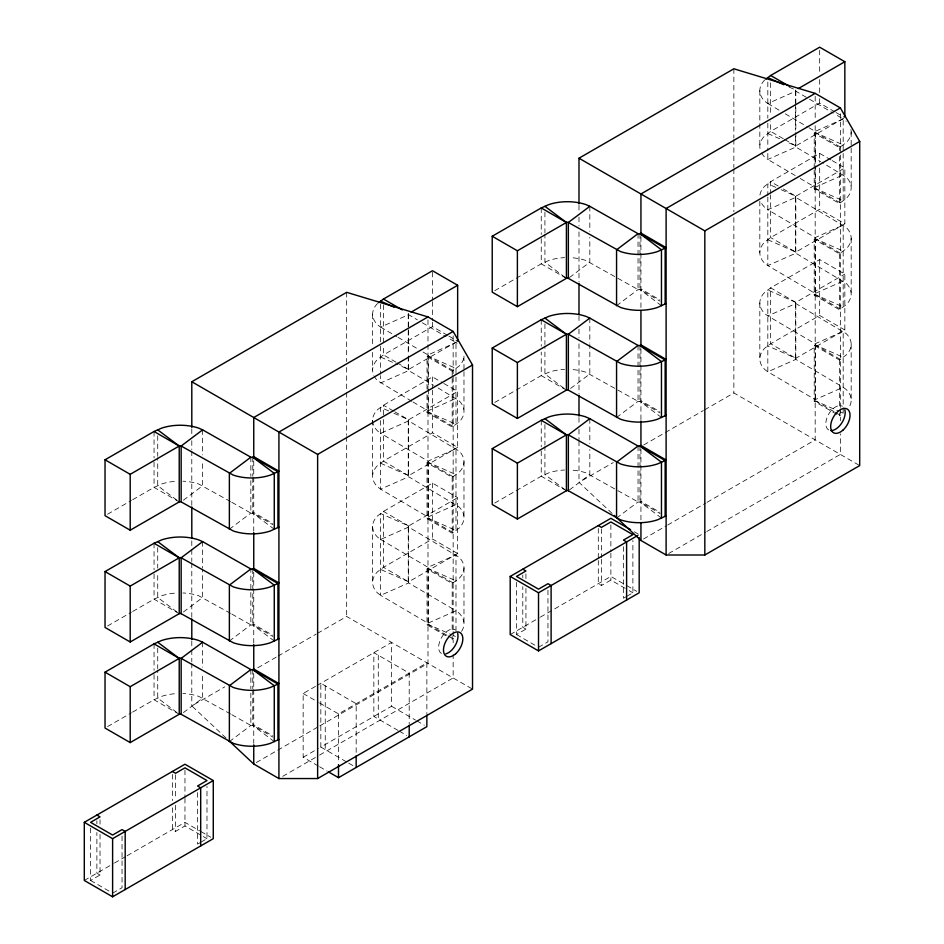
<?xml version="1.0" encoding="UTF-8"?>
<svg xmlns="http://www.w3.org/2000/svg" width="944" height="944" viewBox="0 0 944 944"><rect width="100%" height="100%" fill="white"/><g stroke="black" fill="none" stroke-linecap="round" stroke-linejoin="round"><path stroke-width="0.71" stroke-dasharray="4.72 3.54" d="M183.419 500.214L202.63 485.747L202.63 460.743M229.368 529.254L250.844 513.088A1.369 0.791 0 0 0 252.78 513.088L272.922 524.711M569.48 277.512L589.823 262.208L589.823 237.204M427.018 388.963L427.018 356.608L452.188 371.134L459.032 366.154A36.958 21.334 0 0 0 463.976 355.487L463.976 370.201M183.419 611.983L202.63 597.517L202.63 569.574M427.018 394.84L427.018 412.493L452.188 427.018L459.032 422.051A36.958 21.334 0 0 0 459.032 400.704L434.795 385.966M616.562 305.703L638.038 289.548A1.369 0.791 0 0 0 639.973 289.548L660.104 301.171M814.212 168.362L814.212 133.069L839.381 147.594L846.225 142.615A36.958 21.334 0 0 0 850.461 127.782M229.368 641.023L250.844 624.857A1.369 0.791 0 0 0 252.78 624.857L272.922 636.48M443.81 383.465L457.651 391.453L457.651 447.35L432.482 432.812L383.465 461.12L377.588 465.534A36.958 21.334 0 0 0 377.588 486.88L380.633 489.169L408.634 476.767L459.032 506.893A36.958 21.334 0 0 1 459.032 528.227L452.188 533.207L427.018 518.681L427.018 462.796L452.188 477.322L459.032 472.342A36.958 21.334 0 0 0 459.032 451.008L408.634 420.882L380.633 433.284L377.588 430.983A36.958 21.334 0 0 1 377.588 409.649L383.465 405.224L432.482 376.927L442.547 382.745M570.601 388.444L589.823 373.977L589.823 344.56M814.212 169.837L814.212 188.953L839.381 203.479L846.225 198.5A36.958 21.334 0 0 0 846.225 177.165L821.988 162.415M183.419 712.578L202.63 698.112L202.63 673.119M616.562 417.484L638.038 401.318A1.369 0.791 0 0 0 639.973 401.318L660.104 412.941M832.254 160.645L844.845 167.914L844.845 223.799L819.675 209.273L770.658 237.569L764.782 241.994A36.958 21.334 0 0 0 764.782 263.329L767.826 265.618L795.816 253.216L846.225 283.353A36.958 21.334 0 0 1 846.225 304.688L839.381 309.667L814.212 295.13L814.212 239.245L839.381 253.783L846.225 248.803A36.958 21.334 0 0 0 846.225 227.457L795.816 197.331L767.826 209.733L764.782 207.444A36.958 21.334 0 0 1 761.088 202.299M229.368 741.618L250.844 725.452A1.369 0.791 0 0 0 252.78 725.452L272.922 737.087M569.48 489.889L589.823 474.572L589.823 449.568M445.898 635.76L427.018 624.857L427.018 568.972L452.188 583.51L459.032 578.53A36.958 21.334 0 0 0 459.032 557.184L408.634 527.059L380.633 539.461L377.588 537.171A36.958 21.334 0 0 1 377.588 515.837L383.465 511.412L432.482 483.116L457.651 497.641L457.651 553.526L408.634 581.834L380.633 569.433M452.188 636.457L452.188 639.395L455.987 636.704L453.321 635.524M616.562 518.079L638.038 501.913A1.369 0.791 0 0 0 639.973 501.913L660.104 513.536M836.868 414.392L814.212 401.318L814.212 345.433L839.381 359.959L846.225 354.979A36.958 21.334 0 0 0 846.225 333.645L795.816 303.52L767.826 315.921L764.782 313.632A36.958 21.334 0 0 1 764.782 292.286L770.658 287.873L819.675 259.565L844.845 274.102L844.845 329.987L795.816 358.283L767.826 345.882M839.381 412.906L839.381 415.856L843.181 413.165L843.181 331.356L815.179 343.758L767.826 315.921M107.545 514.232L131.428 500.438M132.679 499.718L154.049 487.375L161.707 483.989A36.958 21.334 0 0 1 177.437 481.192M447.586 335.344L432.482 326.624L383.465 354.932L377.588 359.345A36.958 21.334 0 0 0 373.895 375.547M494.739 290.693L541.242 263.836L548.901 260.45A36.958 21.334 0 0 1 564.63 257.641M834.779 111.805L819.675 103.085L770.658 131.393L764.782 135.806A36.958 21.334 0 0 0 760.534 150.651M427.018 356.608L427.986 356.053L455.987 368.455M814.212 133.069L815.179 132.502L843.181 144.904M456.389 341.881L408.634 369.458L399.3 365.328M843.582 118.342L795.816 145.919L786.494 141.789M831.003 159.925L819.675 153.388L770.658 181.685L764.782 186.11A36.958 21.334 0 0 0 759.826 196.777M393.967 413.26L408.634 419.761L457.651 391.453M781.16 189.72L795.816 196.222L844.845 167.914M274.267 529.254L252.78 513.088L253.747 512.533L272.627 523.424M427.018 412.493L427.986 411.938L455.987 424.34L455.987 342.53L447.255 337.397M661.461 305.703L639.973 289.548L640.941 288.982L659.821 299.885M814.212 188.953L815.179 188.387L843.181 200.789L843.181 118.979L834.449 113.858M107.545 626.002L131.428 612.219M132.679 611.488L154.049 599.157L161.707 595.758A36.958 21.334 0 0 1 177.437 592.962M494.739 402.463L541.242 375.606L548.901 372.219A36.958 21.334 0 0 1 564.63 369.423M427.018 462.796L427.986 462.23L455.987 474.631M814.212 239.245L815.179 238.69L843.181 251.092M457.651 447.35L408.634 475.646L380.633 463.244M844.845 223.799L795.816 252.107L767.826 239.705M461.533 631.394A36.958 21.334 0 0 0 459.032 613.081L455.987 610.78L427.986 623.182L380.633 595.345L380.633 513.536L408.634 525.95L457.651 497.641M849.919 405.719A36.958 21.334 0 0 0 846.225 389.53L843.181 387.241L815.179 399.642L767.826 371.806L767.826 289.997L795.816 302.399L844.845 274.102M427.018 518.681L427.986 518.114L455.987 530.516L455.987 448.719L427.986 461.12L380.633 433.284M814.212 295.13L815.179 294.575L843.181 306.977L843.181 225.168L815.179 237.569L767.826 209.733M274.267 641.023L252.78 624.857L253.747 624.303L272.627 635.206M661.461 417.484L639.973 401.318L640.941 400.763L659.821 411.655M107.545 726.597L131.428 712.814M132.679 712.083L154.049 699.752L161.707 696.353A36.958 21.334 0 0 1 177.437 693.557M457.651 553.526L432.482 539L383.465 567.297L377.588 571.722A36.958 21.334 0 0 0 377.588 593.056L380.633 595.345L408.634 582.944L455.987 610.78M494.739 503.058L541.242 476.201L548.901 472.814A36.958 21.334 0 0 1 564.63 470.018M844.845 329.987L819.675 315.461L770.658 343.758L764.782 348.183A36.958 21.334 0 0 0 764.782 369.517L767.826 371.806L795.816 359.404L843.181 387.241M427.018 568.972L427.986 568.418L455.987 580.82M814.212 345.433L815.179 344.879L843.181 357.28M225.982 737.96L191.797 705.9L224.802 686.843M257.818 667.786L276.852 656.788M278.126 656.056L316.205 634.073M317.479 633.341L346.672 616.479L472.519 689.132M612.101 513.418L578.991 482.349L613.27 462.56M643.737 444.978L664.045 433.249M665.319 432.517L703.398 410.522M704.672 409.79L733.866 392.94L859.701 465.593M318.305 766.021L303.154 757.265L303.154 693.498L315.78 686.205M317.042 685.474L391.524 642.475L391.524 706.254L320.83 747.07L320.83 683.291L356.171 703.705L356.171 754.433M274.267 741.618L252.78 725.452L253.747 724.898L272.627 735.801M427.018 624.857L427.986 624.303L451.987 634.934M661.461 518.079L639.973 501.913L640.941 501.358L659.821 512.25M814.212 401.318L815.179 400.763L839.181 411.395M319.568 702.973L338.507 713.9L426.865 662.889L426.865 713.617M256.296 762.551L318.612 726.573M319.886 725.842L427.986 663.42L427.986 392.81M643.489 539.012L666.381 525.796M667.656 525.053L705.805 503.034M707.08 502.291L815.179 439.88L815.179 169.271M84.299 880.457L113.233 863.748M114.495 863.017L125.823 856.479M127.074 855.748L184.965 822.33L199.739 830.862M510.208 634.557L539.142 617.848M540.405 617.116L610.874 576.43L625.648 584.961M303.154 757.265L318.305 748.521M90.589 828.148L90.589 880.457L100.029 875.005L100.029 834.319M172.374 807.804L172.374 829.599L175.525 831.416L184.965 825.965L202.087 835.853M516.498 582.247L516.498 634.557L525.938 629.105L525.938 586.967M598.295 560.453L598.295 583.699L601.434 585.516L610.874 580.064L628.008 589.953M282.74 776.346L318.34 755.79M319.615 755.058L453.155 677.957L453.155 654.475M668.659 553.538L705.534 532.239M706.808 531.507L840.349 454.406L840.349 433.862M112.607 893.166L122.047 887.714L122.047 835.405M199.904 842.768L197.544 844.125L197.544 791.815M201.084 842.083L206.984 838.673L206.984 786.364M538.517 647.265L547.957 641.826L547.957 589.516M625.813 596.868L623.453 598.225L623.453 545.915M626.993 596.183L632.893 592.785L632.893 540.475M764.782 79.921A36.958 21.334 0 0 0 764.782 101.256L767.826 103.557L795.816 91.155L808.276 98.471M808.949 127.723L815.179 131.393L843.181 118.979L846.225 121.28M377.588 303.461A36.958 21.334 0 0 0 377.588 324.807L380.633 327.096L408.634 314.694L417.354 319.815M423.006 352.006L427.986 354.932L455.987 342.53L459.032 344.82M800.229 178.487L815.179 187.278L843.181 174.876M413.035 402.026L427.986 410.817L455.987 398.415M767.826 197.048L767.826 265.618L815.179 293.454L843.181 281.052M380.633 420.599L380.633 489.169L427.986 517.005L455.987 504.603M380.633 539.461L427.986 567.297L455.987 554.895L455.987 630.828M789.149 87.084L795.816 90.034L795.816 147.04L820.749 161.684M767.826 133.517L781.16 139.417M775.826 187.36L767.826 183.809L767.826 195.585M840.514 411.985L843.181 413.165M380.633 357.056L397.967 364.738M388.633 410.9L380.633 407.36L380.633 414.711M230.548 501.571L198.665 483.989A36.958 21.334 0 0 0 182.935 481.192M231.811 502.291L250.844 513.088L250.844 477.794M230.548 613.352L198.665 595.758A36.958 21.334 0 0 0 182.935 592.962M231.811 614.072L250.844 624.857L250.844 568.972M230.548 713.947L198.665 696.353A36.958 21.334 0 0 0 182.935 693.557M231.811 714.667L250.844 725.452L250.844 690.158M836.03 112.537L844.845 117.622M840.349 147.04L815.179 132.502A1.369 0.791 0 0 0 815.179 131.393M783.237 138.65L770.658 131.393L770.658 121.092M784.499 139.382L795.816 145.919A1.369 0.791 0 0 0 795.816 147.04L767.826 159.442L764.782 157.152A36.958 21.334 0 0 1 761.088 151.996M840.349 202.925L815.179 188.387A1.369 0.791 0 0 0 815.179 187.278M778.198 186.051L770.658 181.685L770.658 193.449M783.237 188.953L795.816 196.222L795.816 253.216A1.369 0.791 0 0 1 795.816 252.107L770.658 237.569L770.658 194.924M840.349 253.216L815.179 238.69A1.369 0.791 0 0 0 815.179 237.569M840.349 309.101L815.179 294.575A1.369 0.791 0 0 0 815.179 293.454M795.816 302.399L770.658 287.873L770.658 343.758L795.816 358.283A1.369 0.791 0 0 0 795.816 359.404L795.816 302.399A1.369 0.791 0 0 0 795.816 303.52M840.349 359.404L815.179 344.879A1.369 0.791 0 0 0 815.179 343.758M834.059 411.655L815.179 400.763A1.369 0.791 0 0 0 815.179 399.642M835.31 412.386L840.349 415.289M566.412 278.362L541.242 263.836L541.242 235.894M566.412 390.143L541.242 375.606L541.242 352.077M448.837 336.076L457.651 341.162M453.155 370.579L427.986 356.053A1.369 0.791 0 0 0 427.986 354.932M396.043 362.201L383.465 354.932L383.465 346.106M397.306 362.921L408.634 369.458A1.369 0.791 0 0 0 408.634 370.579L433.556 385.235M566.412 490.738L541.242 476.201L541.242 448.258M453.155 426.464L427.986 411.938A1.369 0.791 0 0 0 427.986 410.817M634.262 531.814L639.182 534.658M393.53 411.041L383.465 405.224L383.465 417M394.781 411.773L408.634 419.761L408.634 476.767A1.369 0.791 0 0 1 408.634 475.646L383.465 461.12L383.465 418.463M453.155 476.767L427.986 462.23A1.369 0.791 0 0 0 427.986 461.12M626.875 585.669L636.728 591.357M629.223 590.661L632.893 592.785M453.155 532.652L427.986 518.114A1.369 0.791 0 0 0 427.986 517.005M408.634 525.95L383.465 511.412L383.465 567.297L408.634 581.834A1.369 0.791 0 0 0 408.634 582.944L408.634 525.95A1.369 0.791 0 0 0 408.634 527.059M453.155 582.944L427.986 568.418A1.369 0.791 0 0 0 427.986 567.297M525.938 629.105L522.787 627.288L522.787 586.602M516.498 634.557L537.289 646.569M446.866 635.206L427.986 624.303A1.369 0.791 0 0 0 427.986 623.182M448.117 635.926L453.155 638.828M179.218 501.913L154.049 487.375L154.049 459.433M391.524 706.254L415.513 720.095M416.776 720.827L424.34 725.204M398.061 730.432L373.848 716.461L373.848 652.682L409.2 673.084L409.2 723.812M399.3 731.152L406.722 735.435M179.218 613.683L154.049 599.157L154.049 571.214M303.154 693.498L318.305 702.242M320.83 747.07L347.51 762.469M348.749 763.189L356.171 767.472M319.568 766.74L327.143 771.118M179.218 714.278L154.049 699.752L154.049 671.809M200.966 831.57L210.819 837.257M203.314 836.561L206.984 838.673M100.029 875.005L96.878 873.188L96.878 832.502M90.589 880.457L111.38 892.458M809.527 99.203L833.21 113.127M767.826 103.557L780.287 110.873M785.266 113.811L807.698 126.992M795.237 175.549L767.826 159.442L767.826 152.09M422.334 322.754L446.016 336.666M380.633 327.096L396.834 336.619M398.085 337.35L418.015 349.068M411.785 401.294L377.588 380.692A36.958 21.334 0 0 1 374.438 376.609M565.279 277.512L544.924 262.208L544.924 234.265M564.146 388.444L544.924 373.977L544.924 346.035M565.279 489.889L544.924 474.572L544.924 446.63M176.953 500.214L157.731 485.747L157.731 457.805M176.953 611.983L157.731 597.517L157.731 573.987M176.953 712.578L157.731 698.112L157.731 670.169M851.169 131.948L851.169 146.65M851.169 148.125L851.169 187.832M851.169 238.136L851.169 294.021M851.169 344.312L851.169 400.197M840.349 113.787L840.349 407.442M840.349 408.917L840.349 420.658M839.381 147.594L839.381 150.533M839.381 156.421L839.381 203.479M839.381 253.783L839.381 309.667M839.381 359.959L839.381 407.029M819.675 50.138L819.675 73.667M819.675 79.556L819.675 92.795M819.675 98.672L819.675 103.085M819.675 153.388L819.675 162.215M819.675 168.091L819.675 209.273M819.675 259.565L819.675 315.461M815.581 131.948L815.581 164.303M815.581 165.778L815.581 187.832M815.581 238.136L815.581 294.021M815.581 344.312L815.581 400.197M815.179 96.323L815.179 119.805M815.179 125.67L815.179 168.244M795.414 90.589L795.414 102.353M795.414 103.828L795.414 130.296M795.414 136.184L795.414 146.473M795.414 196.777L795.414 252.662M795.414 302.965L795.414 358.85M770.658 82.86L770.658 115.215M767.826 82.045L767.826 118.26M767.826 123.216L767.826 150.615M759.826 90.589L759.826 146.473M759.826 201.19L759.826 252.662M759.826 302.965L759.826 358.85M733.866 68.794L733.866 138.048M733.866 139.511L733.866 167.513M733.866 168.988L733.866 211.716M733.866 217.604L733.866 392.94M640.941 236.743L640.941 307.508M640.941 348.796L640.941 419.573M640.941 449.061L640.941 519.837M639.973 233.664L639.973 289.548M639.973 345.433L639.973 401.318M639.973 446.028L639.973 501.913M638.038 233.664L638.038 289.548L585.858 260.45A36.958 21.334 0 0 0 570.129 257.641M638.038 345.433L638.038 401.318L585.858 372.219A36.958 21.334 0 0 0 570.129 369.423M638.038 446.028L638.038 501.913L585.858 472.814A36.958 21.334 0 0 0 570.129 470.018M610.874 524.852L610.874 551.733M610.874 553.184L610.874 580.064M601.434 528.852L601.434 557.904M601.434 559.355L601.434 585.516M598.295 528.487L598.295 559.001M589.823 206.323L589.823 231.315M589.823 318.093L589.823 343.097M589.823 418.688L589.823 443.692M578.991 205.355L578.991 211.255M578.991 217.144L578.991 225.982M578.991 231.882L578.991 281.973M578.991 315.862L578.991 323.226M578.991 329.126L578.991 337.964M578.991 343.852L578.991 393.955M578.991 417.531L578.991 423.419M578.991 429.308L578.991 439.621M578.991 441.096L578.991 482.349M544.924 212.199L544.924 232.79M544.924 323.969L544.924 344.56M544.924 424.576L544.924 445.155M541.242 207.951L541.242 234.419M541.242 319.721L541.242 346.2M541.242 420.316L541.242 446.795M525.938 573.893L525.938 579.699M522.787 574.979L522.787 577.881M463.976 371.665L463.976 411.372M463.976 461.675L463.976 517.56M463.976 567.863L463.976 623.748M453.155 335.863L453.155 630.014M453.155 631.477L453.155 642.734M452.188 371.134L452.188 377.022M452.188 378.497L452.188 427.018M452.188 477.322L452.188 533.207M452.188 583.51L452.188 630.568M432.482 272.214L432.482 300.157M432.482 301.632L432.482 320.748M432.482 322.223L432.482 326.624M432.482 376.927L432.482 388.692M432.482 390.167L432.482 432.812M432.482 483.116L432.482 539M428.387 355.487L428.387 387.842M428.387 389.317L428.387 411.372M428.387 461.675L428.387 517.56M428.387 567.863L428.387 623.748M427.986 319.863L427.986 391.784M408.634 313.573L408.634 328.288M408.634 329.751L408.634 354.401M408.634 355.876L408.634 370.579L380.633 382.981L380.633 375.629M408.233 314.14L408.233 355.31M408.233 356.785L408.233 370.024M408.233 420.316L408.233 476.201M408.233 526.504L408.233 582.389M383.465 304.924L383.465 344.631M380.633 304.11L380.633 345.292M380.633 346.212L380.633 374.154M378.273 655.23L378.273 719.009M372.632 314.14L372.632 346.495M372.632 352.372L372.632 370.024M372.632 420.316L372.632 476.201M372.632 526.504L372.632 582.389M346.672 292.333L346.672 361.587M346.672 367.476L346.672 391.052M346.672 392.527L346.672 435.255M346.672 436.73L346.672 616.479M338.507 713.9L338.507 763.189M325.243 685.84L325.243 749.619M253.747 461.05L253.747 475.764M253.747 477.227L253.747 531.059M253.747 572.335L253.747 643.112M253.747 673.426L253.747 688.129M253.747 689.604L253.747 743.376M252.78 457.203L252.78 476.319M252.78 477.794L252.78 513.088M252.78 568.972L252.78 624.857M252.78 669.567L252.78 688.695M252.78 690.158L252.78 725.452M250.844 457.203L250.844 476.319M250.844 669.567L250.844 688.695M202.63 429.862L202.63 454.866M202.63 541.632L202.63 568.111M202.63 642.227L202.63 667.231M191.797 428.906L191.797 434.795M191.797 440.695L191.797 449.533M191.797 451.008L191.797 505.524M191.797 540.877L191.797 548.252M191.797 549.715L191.797 561.503M191.797 562.978L191.797 617.494M191.797 641.07L191.797 648.434M191.797 649.909L191.797 661.697M191.797 663.172L191.797 705.9M184.965 770.021L184.965 797.633M184.965 798.353L184.965 825.965M175.525 774.741L175.525 799.45M175.525 805.256L175.525 831.416M172.374 774.387L172.374 800.536M157.731 435.739L157.731 456.33M157.731 547.52L157.731 568.111M157.731 648.115L157.731 668.706M154.049 431.491L154.049 457.97M154.049 543.272L154.049 569.739M154.049 643.867L154.049 670.334M100.029 819.793L100.029 824.147M96.878 820.879L96.878 823.782M441.473 653.484A13.688 7.906 -60 0 1 441.473 637.672A13.688 7.906 -60 0 1 455.161 629.778M408.634 314.694A1.369 0.791 0 0 1 408.268 313.927M408.634 420.882A1.369 0.791 0 0 1 408.634 419.761M828.667 429.945A13.688 7.906 -60 0 1 828.667 414.133A13.688 7.906 -60 0 1 842.355 406.227M795.816 91.155A1.369 0.791 0 0 1 795.816 90.034M795.816 197.331A1.369 0.791 0 0 1 795.816 196.222"/><path stroke-width="1.42" d="M274.267 529.254L274.267 473.369L252.78 457.203L253.747 456.648L278.917 471.174L277.949 471.729L252.78 457.203A1.369 0.791 0 0 1 250.844 457.203L202.63 429.862L181.154 446.028A1.369 0.791 0 0 0 179.218 446.028L130.201 474.325L105.032 459.799L105.032 515.684L130.201 530.209L179.218 501.913A1.369 0.791 0 0 1 181.154 501.913L233.333 531.012A36.958 21.334 0 0 0 270.291 531.012L278.917 527.059M378.603 302.705L383.465 299.047L432.482 270.739L457.651 285.277L457.651 341.162M250.844 457.203L229.368 473.369L229.368 529.254M661.461 305.703L661.461 249.818L639.973 233.664L640.941 233.097L666.11 247.635L665.142 248.189L639.973 233.664A1.369 0.791 0 0 1 638.038 233.664L589.823 206.323L568.347 222.477A1.369 0.791 0 0 0 566.412 222.477L517.383 250.785L492.225 236.248L492.225 292.144L517.383 306.67L566.412 278.362A1.369 0.791 0 0 1 568.347 278.362L620.527 307.461A36.958 21.334 0 0 0 657.484 307.461L666.11 303.52M765.796 79.154L770.658 75.496L819.675 47.2L844.845 61.726L844.845 116.147M274.267 641.023L274.267 585.138L252.78 568.972L253.747 568.418L278.917 582.944L277.949 583.51L252.78 568.972A1.369 0.791 0 0 1 250.844 568.972L202.63 541.632L181.154 557.798A1.369 0.791 0 0 0 179.218 557.798L130.201 586.094L105.032 571.568L105.032 627.453L130.201 641.991L179.218 613.683A1.369 0.791 0 0 1 181.154 613.683L233.333 642.781A36.958 21.334 0 0 0 270.291 642.781L278.917 638.828M638.038 233.664L616.562 249.818L616.562 305.703M250.844 568.972L229.368 585.138L229.368 641.023M661.461 417.484L661.461 361.599L639.973 345.433L640.941 344.879L666.11 359.404L665.142 359.959L639.973 345.433A1.369 0.791 0 0 1 638.038 345.433L589.823 318.093L568.347 334.259A1.369 0.791 0 0 0 566.412 334.259L517.383 362.555L492.225 348.029L492.225 403.914L517.383 418.44L566.412 390.143A1.369 0.791 0 0 1 568.347 390.143L620.527 419.242A36.958 21.334 0 0 0 657.484 419.242L666.11 415.289M274.267 741.618L274.267 685.733L252.78 669.567L253.747 669.013L278.917 683.539L277.949 684.105L252.78 669.567A1.369 0.791 0 0 1 250.844 669.567L202.63 642.227L181.154 658.393A1.369 0.791 0 0 0 179.218 658.393L130.201 686.701L105.032 672.163L105.032 728.048L130.201 742.586L179.218 714.278A1.369 0.791 0 0 1 181.154 714.278L233.333 743.376A36.958 21.334 0 0 0 270.291 743.376L278.917 739.423M638.038 345.433L616.562 361.599L616.562 417.484M250.844 669.567L229.368 685.733L229.368 741.618M661.461 518.079L661.461 462.194L639.973 446.028L640.941 445.474L666.11 459.999L665.142 460.554L639.973 446.028A1.369 0.791 0 0 1 638.038 446.028L589.823 418.688L568.347 434.854A1.369 0.791 0 0 0 566.412 434.854L517.383 463.15L492.225 448.624L492.225 504.509L517.383 519.035L566.412 490.738A1.369 0.791 0 0 1 568.347 490.738L620.527 519.837A36.958 21.334 0 0 0 657.484 519.837L666.11 515.884M638.038 446.028L616.562 462.194L616.562 518.079M191.797 427.431L191.797 381.754L346.672 292.333L427.986 316.924L453.155 331.462L472.519 364.986L472.519 689.132L317.632 778.552L278.917 778.552L253.747 764.015L229.18 740.969M578.991 203.892L578.991 158.214L733.866 68.794L815.179 93.385L840.349 107.911L859.701 141.447L859.701 465.593L704.826 555.001L666.11 555.001L640.941 540.475L614.237 515.424M105.032 459.799L154.049 431.491L161.707 428.104A36.958 21.334 0 0 1 198.665 428.104L202.63 429.862M492.225 236.248L541.242 207.951L548.901 204.565A36.958 21.334 0 0 1 585.858 204.565L589.823 206.323M411.147 312.122L457.651 285.277M798.329 88.583L844.845 61.726M427.986 316.924L253.747 417.519L253.747 457.333M815.179 93.385L640.941 193.98L640.941 233.793M453.155 331.462L278.917 432.057L278.917 778.552M840.349 107.911L666.11 208.506L666.11 555.001M105.032 571.568L154.049 543.272L161.707 539.874A36.958 21.334 0 0 1 198.665 539.874L202.63 541.632M492.225 348.029L541.242 319.721L548.901 316.334A36.958 21.334 0 0 1 585.858 316.334L589.823 318.093M191.797 381.754L317.632 454.406L472.519 364.986M578.991 158.214L704.826 230.867L859.701 141.447M105.032 672.163L154.049 643.867L161.707 640.469A36.958 21.334 0 0 1 198.665 640.469L202.63 642.227M492.225 448.624L541.242 420.316L548.901 416.929A36.958 21.334 0 0 1 585.858 416.929L589.823 418.688M84.299 822.33L184.965 764.215L213.273 780.558L213.273 838.673L112.607 896.8L84.299 880.457L84.299 822.33L112.607 838.673L213.273 780.558M639.182 537.561L639.182 592.785L538.517 650.9L510.208 634.557L510.208 576.43L610.874 518.315L630.568 529.678M510.208 576.43L538.517 592.785L637.932 535.39M328.406 771.85L338.507 777.679L426.865 726.656L426.865 715.068M767.826 77.632L783.827 84.712M380.633 301.171L393.967 307.083M770.658 75.496L789.526 86.4M541.242 207.951L566.412 222.477L566.412 278.362M541.242 319.721L566.412 334.259L566.412 390.143M383.465 299.047L402.333 309.939M541.242 420.316L566.412 434.854L566.412 490.738M598.295 525.572L601.434 527.389L610.874 521.949L632.893 534.658L623.453 540.11L626.604 541.927L626.604 600.042M522.787 569.173L525.938 570.99L516.498 576.43L538.517 589.15L547.957 583.699L551.107 585.516L551.107 643.643M154.049 431.491L179.218 446.028L179.218 501.913M154.049 543.272L179.218 557.798L179.218 613.683M154.049 643.867L179.218 658.393L179.218 714.278M172.374 771.472L175.525 773.289L184.965 767.838L206.984 780.558L197.544 786.01L200.694 787.827L200.694 845.942M96.878 815.061L100.029 816.879L90.589 822.33L112.607 835.051L122.047 829.599L125.186 831.416L125.186 889.531M544.924 206.323L566.412 222.477M544.924 318.093L566.412 334.259M544.924 418.688L566.412 434.854M157.731 429.862L179.218 446.028M157.731 541.632L179.218 557.798M157.731 642.227L179.218 658.393M704.826 230.867L704.826 555.001M665.142 304.074L665.142 248.189L657.484 251.576A36.958 21.334 0 0 1 620.527 251.576L568.347 222.477L568.347 278.362M665.142 415.844L665.142 359.959L657.484 363.357A36.958 21.334 0 0 1 620.527 363.357L568.347 334.259L568.347 390.143M665.142 516.439L665.142 460.554L657.484 463.952A36.958 21.334 0 0 1 620.527 463.952L568.347 434.854L568.347 490.738M640.941 310.458L640.941 345.846M640.941 421.048L640.941 446.111M640.941 522.787L640.941 540.475M578.991 283.448L578.991 314.387M578.991 395.43L578.991 416.056M538.517 592.785L538.517 650.9M517.383 250.785L517.383 306.67M517.383 362.555L517.383 418.44M517.383 463.15L517.383 519.035M409.2 725.263L409.2 736.863M356.171 755.873L356.171 767.472M338.507 764.628L338.507 777.679M317.632 454.406L317.632 778.552M277.949 527.613L277.949 471.729L270.291 475.127A36.958 21.334 0 0 1 233.333 475.127L181.154 446.028L181.154 501.913M277.949 639.395L277.949 583.51L270.291 586.897A36.958 21.334 0 0 1 233.333 586.897L181.154 557.798L181.154 613.683M277.949 739.99L277.949 684.105L270.291 687.492A36.958 21.334 0 0 1 233.333 687.492L181.154 658.393L181.154 714.278M253.747 532.534L253.747 569.385M253.747 644.587L253.747 669.65M253.747 744.851L253.747 764.015M191.797 506.987L191.797 537.938M191.797 618.969L191.797 639.595M130.201 474.325L130.201 530.209M130.201 586.094L130.201 641.991M130.201 686.701L130.201 742.586M112.607 838.673L112.607 896.8M457.663 633.341A13.688 7.906 -60 0 1 445.816 653.873M844.856 409.79A13.688 7.906 -60 0 1 841.399 423.549A13.688 7.906 -60 0 1 830.673 430.558M455.657 653.767A13.688 7.906 -60 0 0 459.999 632.563A13.688 7.906 -60 0 0 443.81 646.923A13.688 7.906 -60 0 0 455.657 653.767M842.85 430.228A13.688 7.906 -60 0 0 847.193 409.023A13.688 7.906 -60 0 0 830.991 423.384A13.688 7.906 -60 0 0 842.85 430.228"/></g></svg>
